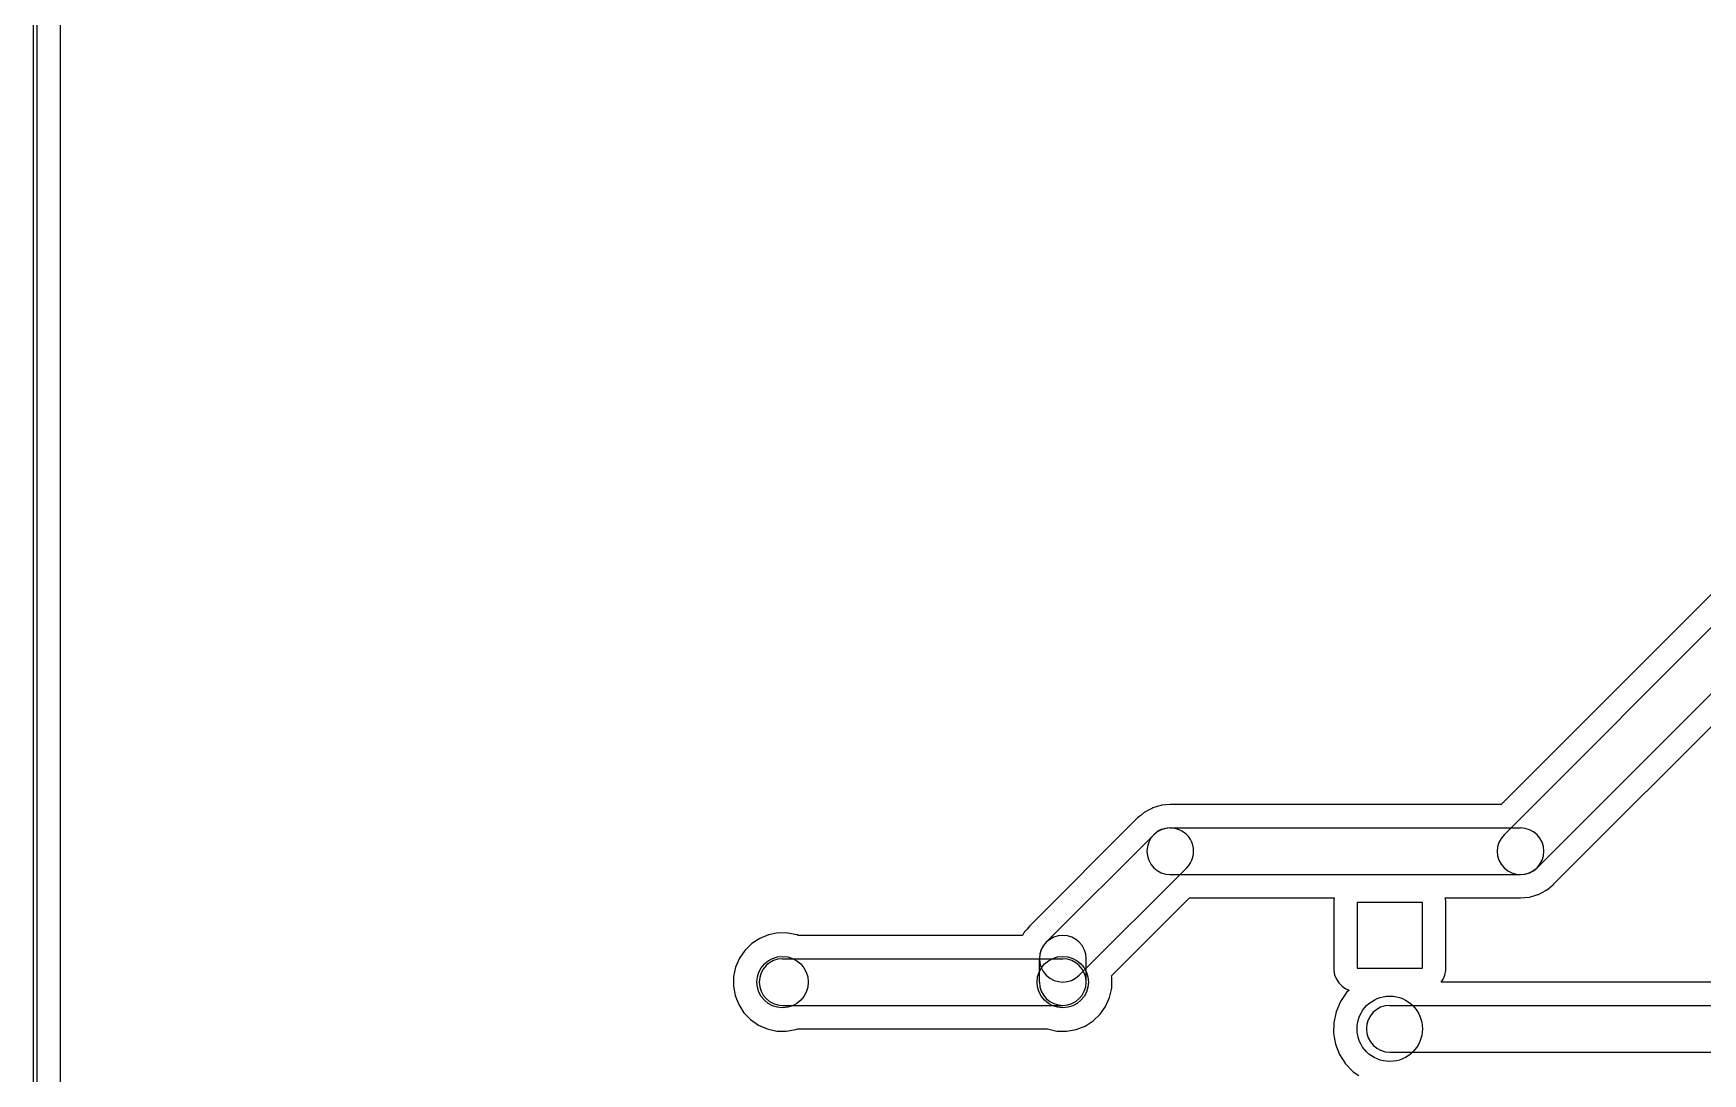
# Model space of a CAD drawing. Extents: x 10 to 213, y -213 to -15.
# Drawn here: x 10.11 to 55.5, y -114.25 to -85.97 of the extents above; entities that cross this region are included whole.
import ezdxf

# ---------------------------------------------------------------- set-up
doc = ezdxf.new("R2010")
doc.units = 0
doc.header["$MEASUREMENT"] = 0
doc.layers.add('BLACK', color=250, linetype='CONTINUOUS')

msp = doc.modelspace()

# ---------------------------------------------------------------- linework, layer by layer
at = {"layer": 'BLACK'}
for p, q in [((10.11, -213.36), (10.11, -15.24)), ((10.21, -213.36), (10.21, -15.24)), ((10.845, -212.675), (10.845, -15.925)), ((10.845, -212.675), (10.845, -15.925)), ((71.111, -85.843), (50.0199, -106.934)), ((71.111, -85.843), (50.0199, -106.934)), ((50.097, -107.755), (71.56, -86.292)), ((50.995, -108.653), (72.458, -87.19)), ((51.444, -109.102), (72.5351, -88.011)), ((51.444, -109.102), (72.5351, -88.011)), ((40.4335, -107.085), (40.3293, -107.139)), ((40.4335, -107.085), (40.3293, -107.139)), ((40.537, -107.03), (40.4335, -107.085)), ((40.537, -107.03), (40.4335, -107.085)), ((40.5434, -107.028), (40.537, -107.03)), ((40.5434, -107.028), (40.537, -107.03)), ((40.5494, -107.025), (40.5434, -107.028)), ((40.5494, -107.025), (40.5434, -107.028)), ((40.662, -106.992), (40.5494, -107.025)), ((40.662, -106.992), (40.5494, -107.025)), ((40.7743, -106.958), (40.662, -106.992)), ((40.7743, -106.958), (40.662, -106.992)), ((40.781, -106.958), (40.7743, -106.958)), ((40.781, -106.958), (40.7743, -106.958)), ((40.7874, -106.956), (40.781, -106.958)), ((40.7874, -106.956), (40.781, -106.958)), ((40.9041, -106.945), (40.7874, -106.956)), ((40.9041, -106.945), (40.7874, -106.956)), ((41.021, -106.934), (40.9041, -106.945)), ((41.021, -106.934), (40.9041, -106.945)), ((50.0199, -106.934), (41.021, -106.934)), ((50.0199, -106.934), (41.021, -106.934)), ((40.123, -107.306), (37.202, -110.227)), ((40.123, -107.306), (37.202, -110.227)), ((40.126, -107.303), (40.123, -107.306)), ((40.126, -107.303), (40.123, -107.306)), ((40.1261, -107.303), (40.126, -107.303)), ((40.1261, -107.303), (40.126, -107.303)), ((40.1263, -107.303), (40.1261, -107.303)), ((40.1263, -107.303), (40.1261, -107.303)), ((40.1356, -107.294), (40.1263, -107.303)), ((40.1356, -107.294), (40.1263, -107.303)), ((40.2273, -107.22), (40.1356, -107.294)), ((40.2273, -107.22), (40.1356, -107.294)), ((40.3182, -107.146), (40.2273, -107.22)), ((40.3182, -107.146), (40.2273, -107.22)), ((40.3241, -107.143), (40.3182, -107.146)), ((40.3241, -107.143), (40.3182, -107.146)), ((40.3293, -107.139), (40.3241, -107.143)), ((40.3293, -107.139), (40.3241, -107.143)), ((37.651, -110.676), (40.572, -107.755)), ((41.021, -107.569), (50.546, -107.569)), ((38.549, -111.574), (41.47, -108.653)), ((41.021, -108.839), (50.546, -108.839)), ((51.0176, -109.383), (51.0236, -109.38)), ((51.0176, -109.383), (51.0236, -109.38)), ((51.0236, -109.38), (51.03, -109.378)), ((51.0236, -109.38), (51.03, -109.378)), ((51.03, -109.378), (51.1335, -109.323)), ((51.03, -109.378), (51.1335, -109.323)), ((51.1335, -109.323), (51.2377, -109.269)), ((51.1335, -109.323), (51.2377, -109.269)), ((51.2377, -109.269), (51.2429, -109.265)), ((51.2377, -109.269), (51.2429, -109.265)), ((51.2429, -109.265), (51.2488, -109.262)), ((51.2429, -109.265), (51.2488, -109.262)), ((51.2488, -109.262), (51.3397, -109.188)), ((51.2488, -109.262), (51.3397, -109.188)), ((51.3397, -109.188), (51.4314, -109.114)), ((51.3397, -109.188), (51.4314, -109.114)), ((51.4314, -109.114), (51.4407, -109.105)), ((51.4314, -109.114), (51.4407, -109.105)), ((51.4407, -109.105), (51.4409, -109.105)), ((51.4407, -109.105), (51.4409, -109.105)), ((51.4409, -109.105), (51.441, -109.105)), ((51.4409, -109.105), (51.441, -109.105)), ((51.441, -109.105), (51.444, -109.102)), ((51.441, -109.105), (51.444, -109.102)), ((39.4267, -111.594), (41.5471, -109.474)), ((39.4267, -111.594), (41.5471, -109.474)), ((41.5471, -109.474), (45.4788, -109.474)), ((41.5471, -109.474), (45.4788, -109.474)), ((45.4664, -109.534), (45.4656, -109.659)), ((45.4664, -109.534), (45.4656, -109.659)), ((45.4656, -109.659), (45.466, -111.441)), ((45.4656, -109.659), (45.466, -111.441)), ((45.4788, -109.474), (45.4664, -109.534)), ((45.4788, -109.474), (45.4664, -109.534)), ((47.879, -109.601), (46.101, -109.601)), ((46.101, -109.601), (46.101, -111.379)), ((47.879, -111.379), (47.879, -109.601)), ((48.514, -109.539), (48.5012, -109.474)), ((48.5012, -109.474), (50.546, -109.474)), ((48.514, -109.539), (48.5012, -109.474)), ((48.5012, -109.474), (50.546, -109.474)), ((48.5144, -111.321), (48.514, -109.539)), ((48.5144, -111.321), (48.514, -109.539)), ((50.546, -109.474), (50.6628, -109.463)), ((50.546, -109.474), (50.6628, -109.463)), ((50.6628, -109.463), (50.7796, -109.452)), ((50.6628, -109.463), (50.7796, -109.452)), ((50.7796, -109.452), (50.786, -109.45)), ((50.7796, -109.452), (50.786, -109.45)), ((50.786, -109.45), (50.7927, -109.45)), ((50.786, -109.45), (50.7927, -109.45)), ((50.7927, -109.45), (50.905, -109.416)), ((50.7927, -109.45), (50.905, -109.416)), ((50.905, -109.416), (51.0176, -109.383)), ((50.905, -109.416), (51.0176, -109.383)), ((37.202, -110.227), (37.1275, -110.318)), ((37.202, -110.227), (37.1275, -110.318)), ((29.6404, -110.716), (29.4535, -110.899)), ((29.6404, -110.716), (29.4535, -110.899)), ((29.8592, -110.573), (29.6404, -110.716)), ((29.8592, -110.573), (29.6404, -110.716)), ((30.1017, -110.475), (29.8592, -110.573)), ((30.1017, -110.475), (29.8592, -110.573)), ((30.3586, -110.426), (30.1017, -110.475)), ((30.3586, -110.426), (30.1017, -110.475)), ((30.6201, -110.427), (30.3586, -110.426)), ((30.6201, -110.427), (30.3586, -110.426)), ((30.8762, -110.48), (30.6201, -110.427)), ((30.8762, -110.48), (30.6201, -110.427)), ((30.9001, -110.49), (30.8762, -110.48)), ((30.9001, -110.49), (30.8762, -110.48)), ((37.0063, -110.49), (30.9001, -110.49)), ((37.0063, -110.49), (30.9001, -110.49)), ((37.0446, -110.419), (37.0063, -110.49)), ((37.0446, -110.419), (37.0063, -110.49)), ((37.0489, -110.413), (37.0446, -110.419)), ((37.0489, -110.413), (37.0446, -110.419)), ((37.0521, -110.407), (37.0489, -110.413)), ((37.0521, -110.407), (37.0489, -110.413)), ((37.1275, -110.318), (37.0521, -110.407)), ((37.1275, -110.318), (37.0521, -110.407)), ((29.3058, -111.114), (29.2028, -111.355)), ((29.3058, -111.114), (29.2028, -111.355)), ((29.4535, -110.899), (29.3058, -111.114)), ((29.4535, -110.899), (29.3058, -111.114)), ((30.48, -111.125), (38.1, -111.125)), ((37.465, -111.76), (37.465, -111.125)), ((38.735, -111.76), (38.735, -111.125)), ((29.1484, -111.611), (29.1447, -111.872)), ((29.1484, -111.611), (29.1447, -111.872)), ((29.2028, -111.355), (29.1484, -111.611)), ((29.2028, -111.355), (29.1484, -111.611)), ((39.4336, -111.629), (39.4267, -111.594)), ((39.4336, -111.629), (39.4267, -111.594)), ((39.4294, -111.928), (39.4336, -111.629)), ((39.4294, -111.928), (39.4336, -111.629)), ((45.466, -111.441), (45.4902, -111.563)), ((45.466, -111.441), (45.4902, -111.563)), ((45.4902, -111.563), (45.5376, -111.679)), ((45.4902, -111.563), (45.5376, -111.679)), ((46.101, -111.379), (47.879, -111.379)), ((48.4403, -111.682), (48.4885, -111.568)), ((48.4403, -111.682), (48.4885, -111.568)), ((48.4885, -111.568), (48.5136, -111.446)), ((48.4885, -111.568), (48.5136, -111.446)), ((48.5136, -111.446), (48.5144, -111.321)), ((48.5136, -111.446), (48.5144, -111.321)), ((29.1447, -111.872), (29.192, -112.129)), ((29.1447, -111.872), (29.192, -112.129)), ((39.3714, -112.183), (39.4294, -111.928)), ((39.3714, -112.183), (39.4294, -111.928)), ((45.5376, -111.679), (45.6065, -111.782)), ((45.5376, -111.679), (45.6065, -111.782)), ((45.6065, -111.782), (45.6943, -111.871)), ((45.6065, -111.782), (45.6943, -111.871)), ((45.8169, -112.046), (45.648, -112.292)), ((45.8169, -112.046), (45.648, -112.292)), ((45.6943, -111.871), (45.7975, -111.94)), ((45.6943, -111.871), (45.7975, -111.94)), ((45.7975, -111.94), (45.8864, -111.978)), ((45.7975, -111.94), (45.8864, -111.978)), ((45.8864, -111.978), (45.8169, -112.046)), ((45.8864, -111.978), (45.8169, -112.046)), ((48.388, -111.76), (48.4403, -111.682)), ((48.388, -111.76), (48.4403, -111.682)), ((64.9093, -111.76), (48.388, -111.76)), ((64.9093, -111.76), (48.388, -111.76)), ((29.192, -112.129), (29.2882, -112.372)), ((29.192, -112.129), (29.2882, -112.372)), ((29.2882, -112.372), (29.4299, -112.592)), ((29.2882, -112.372), (29.4299, -112.592)), ((30.48, -112.395), (38.1, -112.395)), ((39.1143, -112.636), (39.2651, -112.422)), ((39.1143, -112.636), (39.2651, -112.422)), ((39.2651, -112.422), (39.3714, -112.183)), ((39.2651, -112.422), (39.3714, -112.183)), ((45.648, -112.292), (45.5303, -112.567)), ((45.648, -112.292), (45.5303, -112.567)), ((46.99, -112.395), (81.3378, -112.395)), ((29.4299, -112.592), (29.6116, -112.78)), ((29.4299, -112.592), (29.6116, -112.78)), ((29.6116, -112.78), (29.8263, -112.93)), ((29.6116, -112.78), (29.8263, -112.93)), ((29.8263, -112.93), (30.0659, -113.034)), ((29.8263, -112.93), (30.0659, -113.034)), ((38.4603, -113.051), (38.7042, -112.956)), ((38.4603, -113.051), (38.7042, -112.956)), ((38.7042, -112.956), (38.925, -112.816)), ((38.7042, -112.956), (38.925, -112.816)), ((38.925, -112.816), (39.1143, -112.636)), ((38.925, -112.816), (39.1143, -112.636)), ((45.4682, -112.859), (45.464, -113.158)), ((45.4682, -112.859), (45.464, -113.158)), ((45.5303, -112.567), (45.4682, -112.859)), ((45.5303, -112.567), (45.4682, -112.859)), ((30.0659, -113.034), (30.3213, -113.091)), ((30.0659, -113.034), (30.3213, -113.091)), ((30.3213, -113.091), (30.5828, -113.096)), ((30.3213, -113.091), (30.5828, -113.096)), ((30.5828, -113.096), (30.8403, -113.051)), ((30.5828, -113.096), (30.8403, -113.051)), ((30.8403, -113.051), (30.8934, -113.03)), ((30.8403, -113.051), (30.8934, -113.03)), ((30.8934, -113.03), (37.6759, -113.03)), ((30.8934, -113.03), (37.6759, -113.03)), ((37.6759, -113.03), (37.6859, -113.034)), ((37.6759, -113.03), (37.6859, -113.034)), ((37.6859, -113.034), (37.9413, -113.091)), ((37.6859, -113.034), (37.9413, -113.091)), ((37.9413, -113.091), (38.2028, -113.096)), ((37.9413, -113.091), (38.2028, -113.096)), ((38.2028, -113.096), (38.4603, -113.051)), ((38.2028, -113.096), (38.4603, -113.051)), ((45.464, -113.158), (45.518, -113.452)), ((45.464, -113.158), (45.518, -113.452)), ((45.518, -113.452), (45.628, -113.73)), ((45.518, -113.452), (45.628, -113.73)), ((45.628, -113.73), (45.7899, -113.981)), ((45.628, -113.73), (45.7899, -113.981)), ((46.99, -113.665), (81.3378, -113.665)), ((45.7899, -113.981), (45.9975, -114.196)), ((45.7899, -113.981), (45.9975, -114.196)), ((45.9975, -114.196), (46.1471, -114.3)), ((45.9975, -114.196), (46.1471, -114.3))]:
    msp.add_line(p, q, dxfattribs=at)
for centre, radius in [((30.48, -111.76), 0.6985), ((38.1, -111.76), 0.6985), ((46.99, -113.03), 0.889)]:
    msp.add_circle(centre, radius, dxfattribs=at)
for centre, start, end in [((41.021, -108.204), 90, 270), ((41.021, -108.204), 315, 495), ((50.546, -108.204), 135, 315), ((50.546, -108.204), 270, 450), ((38.1, -111.125), 360, 540), ((38.1, -111.125), 135, 315), ((30.48, -111.76), 90, 270), ((38.1, -111.76), 270, 450), ((38.1, -111.76), 180, 360), ((46.99, -113.03), 90, 270)]:
    msp.add_arc(centre, 0.635, start, end, dxfattribs=at)

doc.saveas('drawing.dxf')
